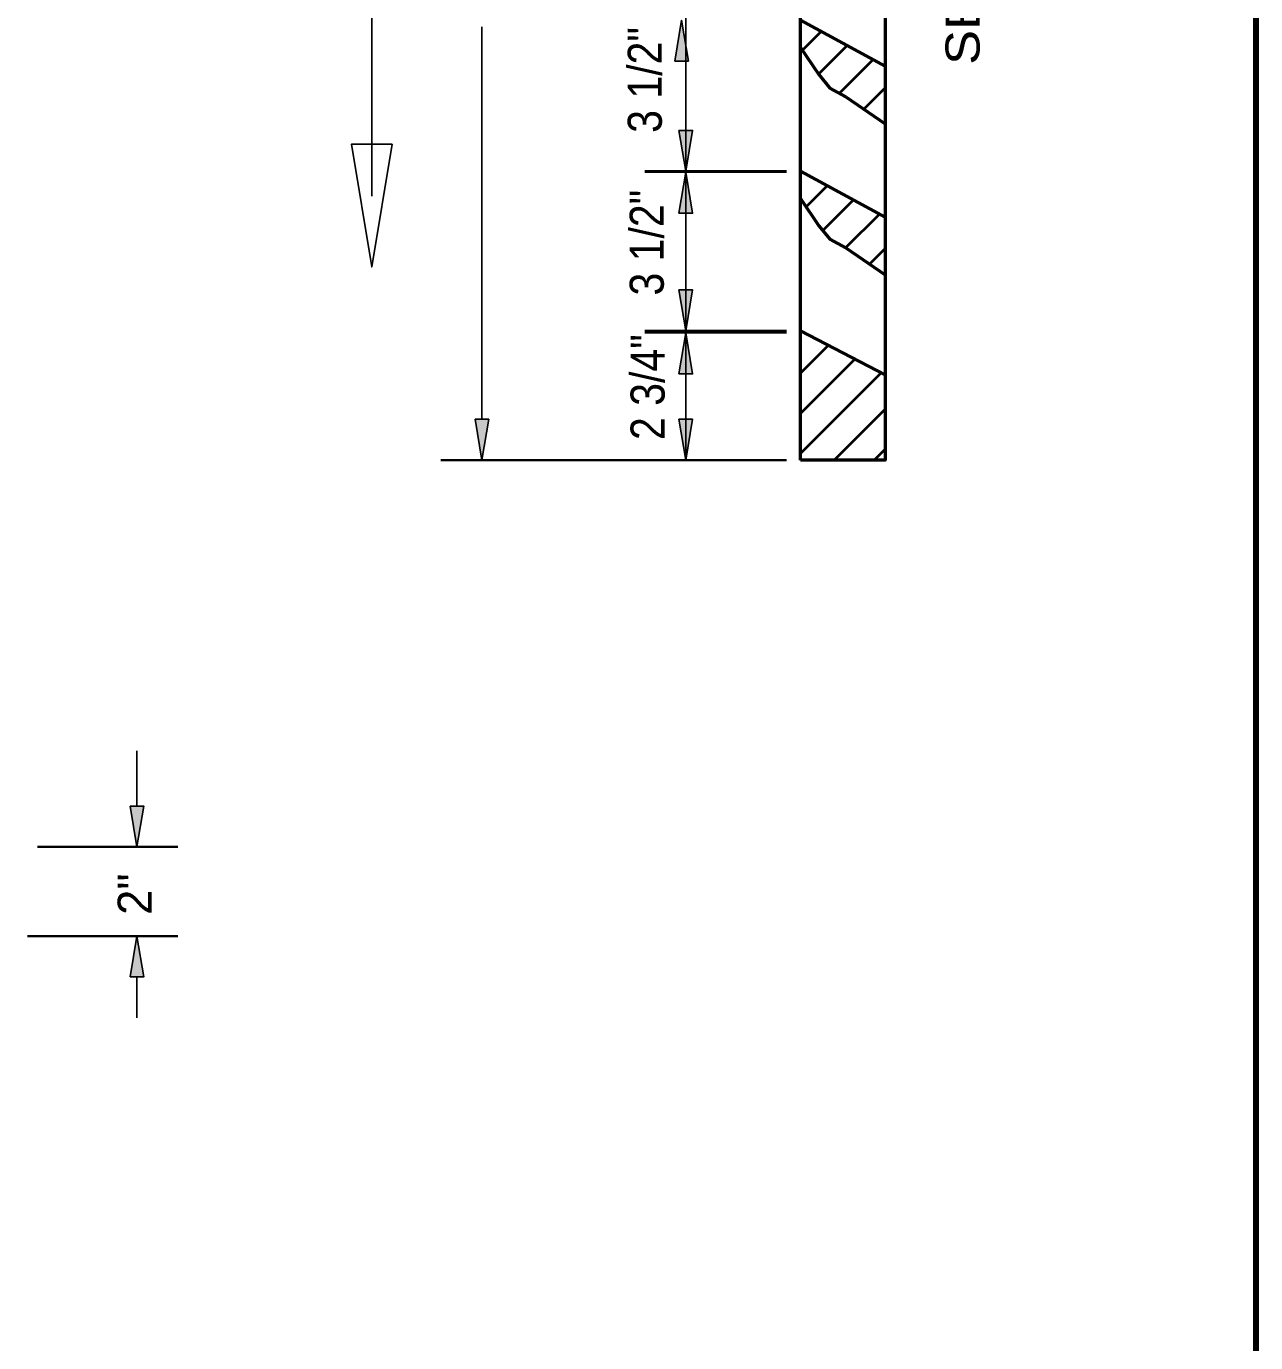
# Model space of a CAD drawing. Extents: x 36.6 to 72, y 0.5 to 22.5.
# Drawn here: x 66.34 to 71.75, y 10.13 to 15.92 of the extents above; entities that cross this region are included whole.
import ezdxf

# ---------------------------------------------------------------- set-up
doc = ezdxf.new("R2010")
doc.units = 0
doc.header["$LTSCALE"] = 0.06
for name, color, linetype, lineweight in [('1', 7, 'Continuous', 40), ('2', 7, 'Continuous', 13), ('4', 7, 'Continuous', 13)]:
    doc.layers.add(name, color=color, linetype=linetype, lineweight=lineweight)

msp = doc.modelspace()

# ---------------------------------------------------------------- hatches: boundary and pattern name
at = {"layer": '1'}
for points in [[(69.19033, 15.7715), (69.25033, 15.7715), (69.22033, 15.9515), (69.22033, 15.9515)], [(69.20825, 15.46675), (69.26825, 15.46675), (69.23825, 15.28675), (69.23825, 15.28675)], [(69.20825, 15.10208), (69.26825, 15.10208), (69.23825, 15.28208), (69.23825, 15.28208)], [(69.20825, 14.7645), (69.26825, 14.7645), (69.23825, 14.5845), (69.23825, 14.5845)], [(69.20825, 14.395), (69.26825, 14.395), (69.23825, 14.575), (69.23825, 14.575)], [(68.31117, 14.19533), (68.37117, 14.19533), (68.34117, 14.01533), (68.34117, 14.01533)], [(69.20833, 14.19542), (69.26833, 14.19542), (69.23825, 14.01542), (69.23825, 14.01542)], [(66.793, 12.49317), (66.853, 12.49317), (66.823, 12.31317), (66.823, 12.31317)], [(66.793, 11.74092), (66.853, 11.74092), (66.823, 11.92092), (66.823, 11.92092)]]:
    msp.add_hatch(color=256, dxfattribs=at).paths.add_polyline_path(points)

# ---------------------------------------------------------------- linework, layer by layer
at = {"layer": '1', "lineweight": 25}
for p, q in [((69.23825, 14.01542), (69.23825, 18.795)), ((69.74392, 15.83175), (69.74392, 15.9515)), ((68.34117, 14.19533), (68.34117, 15.92292)), ((70.116, 15.49608), (70.116, 15.74942)), ((69.68142, 15.28208), (69.05825, 15.28208)), ((69.74392, 15.167), (69.74392, 15.28675)), ((70.116, 14.83133), (70.116, 15.08475)), ((69.68142, 14.575), (69.05825, 14.575)), ((69.74392, 14.01542), (69.74392, 14.5845)), ((70.116, 14.01542), (70.116, 14.39067)), ((69.68142, 14.01542), (69.05825, 14.01542)), ((66.823, 11.74092), (66.823, 11.56092))]:
    msp.add_line(p, q, dxfattribs=at)
at = {"layer": '1', "lineweight": 53}
for p, q in [((69.74392, 15.9515), (70.116, 15.74942)), ((69.74392, 15.83175), (69.8235, 15.712)), ((69.8235, 15.712), (69.873, 15.6525)), ((69.873, 15.6525), (69.94358, 15.615)), ((69.94358, 15.615), (70.116, 15.49608)), ((69.74392, 15.28675), (70.116, 15.08475)), ((69.74392, 14.5845), (70.116, 14.39067))]:
    msp.add_line(p, q, dxfattribs=at)
at = {"layer": '1'}
for p, q in [((69.75158, 15.82017), (69.834, 15.9025)), ((69.82217, 15.71392), (69.94858, 15.84033)), ((69.91517, 15.63008), (70.06317, 15.77817)), ((70.02242, 15.56067), (70.116, 15.65425)), ((69.74392, 15.28208), (69.74692, 15.28508)), ((69.7685, 15.12992), (69.8615, 15.22292)), ((69.84125, 15.02592), (69.97608, 15.16067)), ((69.94283, 14.95067), (70.09058, 15.0985)), ((70.0475, 14.87858), (70.116, 14.94717)), ((69.74392, 14.575), (69.75017, 14.58125)), ((69.74392, 14.39825), (69.86642, 14.52075)), ((69.74392, 14.22142), (69.98258, 14.46017)), ((69.74392, 14.04467), (70.09883, 14.39958)), ((69.89142, 14.01542), (70.116, 14.24)), ((70.06817, 14.01542), (70.116, 14.06325))]:
    msp.add_line(p, q, dxfattribs=at)
at = {"layer": '1', "lineweight": 35}
for p, q in [((69.68142, 15.28675), (69.05825, 15.28675)), ((69.68142, 14.5845), (69.05825, 14.5845)), ((69.68142, 14.01533), (68.16117, 14.01533)), ((66.38567, 12.31317), (67.003, 12.31317)), ((66.34117, 11.92092), (67.003, 11.92092))]:
    msp.add_line(p, q, dxfattribs=at)
at = {"layer": '1', "lineweight": 158}
msp.add_lwpolyline([(71.74658, 21.97275), (71.74658, 0.97275), (39.24658, 0.97275)], dxfattribs=at)
at = {"layer": '1', "lineweight": 53}
msp.add_lwpolyline([(69.74392, 14.01542), (69.74392, 18.78458), (70.116, 18.7545), (70.116, 14.01542)], close=True, dxfattribs=at)
at = {"layer": '1', "lineweight": 25}
for points in [[(69.19033, 15.7715), (69.25033, 15.7715), (69.22033, 15.9515), (69.22033, 15.9515)], [(69.20825, 15.46675), (69.26825, 15.46675), (69.23825, 15.28675), (69.23825, 15.28675)], [(69.20825, 15.10208), (69.26825, 15.10208), (69.23825, 15.28208), (69.23825, 15.28208)], [(69.20825, 14.7645), (69.26825, 14.7645), (69.23825, 14.5845), (69.23825, 14.5845)], [(69.20825, 14.395), (69.26825, 14.395), (69.23825, 14.575), (69.23825, 14.575)], [(68.31117, 14.19533), (68.37117, 14.19533), (68.34117, 14.01533), (68.34117, 14.01533)], [(69.20833, 14.19542), (69.26833, 14.19542), (69.23825, 14.01542), (69.23825, 14.01542)], [(66.793, 12.49317), (66.853, 12.49317), (66.823, 12.31317), (66.823, 12.31317)], [(66.793, 11.74092), (66.853, 11.74092), (66.823, 11.92092), (66.823, 11.92092)]]:
    msp.add_lwpolyline(points, close=True, dxfattribs=at)
at = {"layer": '1', "lineweight": 53}
msp.add_lwpolyline([(69.74392, 15.167), (69.8235, 15.04725), (69.873, 14.98775), (69.94358, 14.95033), (70.116, 14.83133)], dxfattribs=at)
at = {"layer": '1', "lineweight": 25}
msp.add_lwpolyline([(66.823, 12.49317), (66.823, 12.67317), (66.823, 12.73592)], dxfattribs=at)
at = {"layer": '2', "lineweight": 25}
msp.add_line((67.85683, 15.17758), (67.85683, 18.712), dxfattribs=at)
msp.add_lwpolyline([(67.94683, 15.40558), (67.76683, 15.40558), (67.85683, 14.8655), (67.85683, 14.8655)], close=True, dxfattribs=at)
at = {"layer": '4', "lineweight": 25}
for p, q in [((69.23825, 15.28208), (69.23833, 15.28208)), ((69.74392, 15.28675), (69.744, 15.28675)), ((69.74392, 15.28208), (69.744, 15.28208)), ((69.23825, 14.575), (69.23833, 14.575)), ((69.74392, 14.5845), (69.744, 14.5845)), ((69.74392, 14.575), (69.744, 14.575)), ((69.23825, 14.01542), (69.23833, 14.01542)), ((69.74392, 14.01542), (69.744, 14.01542)), ((69.74392, 14.01533), (69.744, 14.01533)), ((66.823, 12.31317), (66.82308, 12.31317))]:
    msp.add_line(p, q, dxfattribs=at)

# ---------------------------------------------------------------- texts
at = {"layer": '1', "width": 0.9}
for s, p in [('3 1/2"', (69.13317, 15.45583)), ('3 1/2"', (69.14175, 14.73983)), ('2 3/4"', (69.1455, 14.104))]:
    msp.add_text(s, height=0.15, rotation=90, dxfattribs=at).set_placement(p)
at = {"layer": '1'}
msp.add_text('2"', height=0.15, rotation=90, dxfattribs=at).set_placement((66.88833, 12.01392))
at = {"layer": '2', "width": 1.15}
msp.add_text('SECTION A-A', height=0.15, rotation=90, dxfattribs=at).set_placement((70.53167, 15.75492))

doc.saveas('drawing.dxf')
